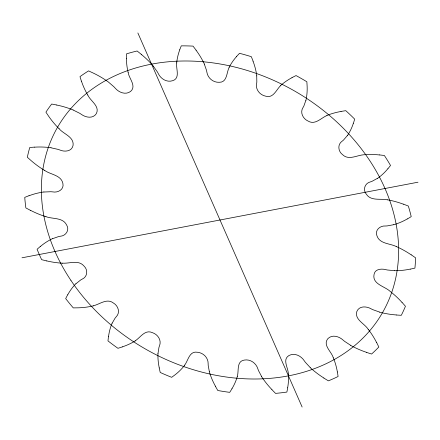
<?xml version="1.0" encoding="UTF-8"?>
<svg xmlns="http://www.w3.org/2000/svg" width="440" height="440" viewBox="0 0 440 440"><rect width="100%" height="100%" fill="white"/><g stroke="black" fill="none" stroke-linecap="round" stroke-linejoin="round"><path stroke-width="0.66" d="M158.021 353.342L158.95 347.452A28.798 22.941 29.4 0 1 159.462 345.934C161.81 340.334 157.867 334.384 152.411 332.657C144.991 329.18 140.432 337.535 135.185 340.857M176.737 62.937C175.753 68.613 180.598 78.386 172.552 80.734C166.678 82.599 160.727 78.799 158.235 73.524A28.798 22.941 29.4 0 0 157.355 71.891L153.323 66.209M108.466 336.556L107.976 340.895A204.875 163.191 29.4 0 0 117.948 348.304L122.397 346.902M287.711 387.816L286.875 392.062A204.875 163.191 29.4 0 1 275.555 393.382L271.898 389.659M374.006 274.648C372.229 284.163 384.736 286.314 390 291.242A79.151 63.047 29.4 0 1 401.995 302.39M305.855 100.425L303.897 105.952A28.798 22.941 29.4 0 1 303.122 107.344C299.728 112.365 302.896 118.762 308.033 121.033C315.057 125.384 321.03 117.959 326.97 115.495M374.121 274.192C375.04 268.994 381.458 268.532 385.611 269.61A28.798 22.941 29.4 0 0 387.525 270.017L394.482 270.655M237.243 376.563C239.113 371.173 236.187 361.24 244.282 360.074C250.365 358.958 256.152 363.16 257.889 368.907A28.798 22.941 29.4 0 0 258.506 370.596L261.641 376.591M353.436 123.239L354.679 119.136A204.875 163.191 29.4 0 0 345.791 110.677L341.022 111.425M179.702 49.813L181.274 45.854A204.875 163.191 29.4 0 1 193.023 46.117L196.108 50.182M112.189 323.136L115.126 318.093A28.798 22.941 29.4 0 1 116.155 316.866C120.45 312.648 118.316 305.839 113.487 303.061C106.915 297.908 99.748 304.32 93.264 305.822M229.157 67.436C226.441 72.496 227.337 82.5 219.181 82.302C213.103 82.599 207.669 77.979 206.833 71.989A28.798 22.941 29.4 0 0 206.492 70.29L204.325 64.114M67.639 294.811L65.675 298.579A204.875 163.191 29.4 0 0 73.282 307.895L78.265 307.824A79.151 63.047 29.4 0 0 93.286 305.872M231.99 388.757L229.713 392.343A204.875 163.191 29.4 0 1 217.795 390.5L215.347 386.183M347.358 135.608L343.508 140.052A28.798 22.941 29.4 0 1 342.254 141.091C337.266 144.353 338.091 151.415 342.611 154.698C348.661 160.6 356.818 155.26 363.671 154.781A79.151 63.047 29.4 0 1 379.291 154.935M184.646 365.161C188.227 360.536 189.321 350.818 197.34 352.242C203.291 352.699 208.323 357.736 208.148 363.809A28.798 22.941 29.4 0 0 208.208 365.486L209.358 371.707M387.882 168.812L390.522 165.462A204.875 163.191 29.4 0 0 384.368 155.49L379.286 154.891M236.588 56.447L239.52 53.312A204.875 163.191 29.4 0 1 251.339 56.688L253.094 61.166M75.939 283.762L80.614 280.022A28.798 22.941 29.4 0 1 82.071 279.191C87.483 276.964 88.231 269.913 84.029 266.09C78.595 259.485 69.625 263.725 62.601 263.159M280.764 85.487C276.32 89.535 273.394 98.675 265.634 96.168C259.903 95.04 255.349 89.551 256.603 83.606A28.798 22.941 29.4 0 0 256.834 81.989L256.724 75.867M40.348 246.422L37.087 249.277A204.875 163.191 29.4 0 0 41.652 259.677L46.728 260.942M377.542 178.294L372.147 181.253A28.798 22.941 29.4 0 1 370.524 181.847C364.903 183.073 362.555 189.734 366.295 194.161C371.002 201.399 380.606 198.27 387.607 199.87M407.407 218.933L411.219 216.634A204.875 163.191 29.4 0 0 408.342 206.041L403.392 204.138M292.006 77.611L296.032 75.576A204.875 163.191 29.4 0 1 306.867 81.769L307.137 86.262A78.38 62.431 29.4 0 1 305.921 100.447M52.492 238.722L58.487 236.61A28.798 22.941 29.4 0 1 60.247 236.258C65.819 235.939 69.834 230.065 66.649 225.016C62.799 217.228 52.718 219.23 45.925 216.656M29.018 195.685L24.75 197.379A204.875 163.191 29.4 0 0 25.872 207.933L30.58 210.424M393.734 224.686L387.266 225.896A28.798 22.941 29.4 0 1 385.418 225.995C379.984 225.539 374.611 230.307 376.981 235.917C379.836 244.145 390.247 243.271 396.655 246.741M410.284 269.154L414.92 268.109A204.875 163.191 29.4 0 0 415.58 257.824L411.208 254.799M22 257.796L418 182.204M43.923 192.016L50.715 191.73A28.798 22.941 29.4 0 1 52.619 191.879C57.822 192.973 64.29 189.569 62.898 183.502C61.177 174.982 50.567 174.719 44.715 170.456M34.661 147.109L29.766 147.482A204.875 163.191 29.4 0 0 27.335 157.262L31.273 160.76A79.151 63.047 29.4 0 0 44.688 170.495M396.253 315.002L401.302 315.304A204.875 163.191 29.4 0 0 405.444 306.251L402.034 302.363M51.007 147.802L57.981 149.358A28.798 22.941 29.4 0 1 59.857 150.002C64.653 152.163 72.088 151.487 73.106 145.228C74.008 136.708 63.432 134.101 59.081 128.656M56.771 105.006L51.678 104.038A204.875 163.191 29.4 0 0 45.919 112.162L48.73 116.358A79.151 63.047 29.4 0 0 59.043 128.684M379.731 312.131L372.895 309.694A28.798 22.941 29.4 0 1 371.096 308.82C366.487 306.125 359.04 305.679 356.791 311.608C354.464 319.759 364.782 323.604 368.242 329.406M366.559 352.413L371.575 354.035A204.875 163.191 29.4 0 0 378.829 347.012L376.684 342.611M73.101 110L79.646 113.262A28.798 22.941 29.4 0 1 81.329 114.345C85.707 117.579 93 118.982 96.366 113.603C100.111 106.095 90.272 100.98 87.747 94.974M350.79 345.416L344.68 341.402A28.798 22.941 29.4 0 1 343.151 340.137C339.07 336.336 332.03 334.158 327.718 338.817C322.636 345.4 331.727 351.786 333.311 357.858M323.84 378.059L328.383 380.853A204.875 163.191 29.4 0 0 338.096 376.492L337.414 371.965M141.251 54.291L137.104 50.996A204.875 163.191 29.4 0 0 126.467 53.867L126.396 58.306M310.222 367.56L305.388 362.318A28.798 22.941 29.4 0 1 304.266 360.778C301.092 355.883 294.668 352.545 289.069 355.465C281.908 359.519 288.514 368.192 288.316 374.055M137.869 32.973L302.132 407.028M81.406 81.163L79.976 76.648A204.875 163.191 29.4 0 1 88.556 70.889L93.385 73.123A78.38 62.431 29.4 0 1 108.284 81.928L113.779 86.653A28.798 22.941 29.4 0 1 115.121 88.072C118.811 92.428 125.549 95.249 130.609 91.427C136.851 86.014 128.838 78.408 128.161 72.397M159.209 367.939L160.232 372.471A204.875 163.191 29.4 0 0 171.683 377.317L175.203 374.699A79.151 63.047 29.4 0 0 184.696 365.195M407.368 218.884A78.38 62.431 29.4 0 1 393.767 224.741M396.671 246.697A79.151 63.047 29.4 0 1 411.18 254.832M410.256 269.099A78.38 62.431 29.4 0 1 394.499 270.721M396.242 314.947A78.38 62.431 29.4 0 1 379.726 312.186M368.291 329.384A79.151 63.047 29.4 0 1 376.635 342.623M366.57 352.358A78.38 62.431 29.4 0 1 350.763 345.466M333.366 357.847A79.151 63.047 29.4 0 1 337.359 371.959M323.873 378.01A78.38 62.431 29.4 0 1 310.178 367.598M288.37 374.061A79.151 63.047 29.4 0 1 287.656 387.8M271.947 389.625A78.38 62.431 29.4 0 1 261.58 376.613M237.303 376.585A79.151 63.047 29.4 0 1 231.941 388.724M215.402 386.166A78.38 62.431 29.4 0 1 209.292 371.712M159.269 367.939A78.38 62.431 29.4 0 1 157.949 353.331M135.223 340.907A79.151 63.047 29.4 0 1 122.37 346.852M108.532 336.573A78.38 62.431 29.4 0 1 112.123 323.103M67.7 294.844A78.38 62.431 29.4 0 1 75.884 283.718M62.607 263.208A79.151 63.047 29.4 0 1 46.728 260.898M40.398 246.466A78.38 62.431 29.4 0 1 52.448 238.667M45.914 216.706A79.151 63.047 29.4 0 1 30.602 210.386M29.056 195.74A78.38 62.431 29.4 0 1 43.901 191.956M34.678 147.163A78.38 62.431 29.4 0 1 51.002 147.741M56.771 105.061A78.38 62.431 29.4 0 1 73.117 109.945M87.692 94.991A79.151 63.047 29.4 0 1 81.455 81.158M128.106 72.397A79.151 63.047 29.4 0 1 126.451 58.311M141.213 54.329A78.38 62.431 29.4 0 1 153.379 66.176M176.677 62.926A79.151 63.047 29.4 0 1 179.751 49.836M196.059 50.21A78.38 62.431 29.4 0 1 204.391 64.097M229.103 67.408A79.151 63.047 29.4 0 1 236.638 56.48M253.033 61.177A78.38 62.431 29.4 0 1 256.79 75.867M280.72 85.448A79.151 63.047 29.4 0 1 292.039 77.654M326.937 115.445A79.151 63.047 29.4 0 1 341.039 111.474M353.375 123.211A78.38 62.431 29.4 0 1 347.418 135.647M387.827 168.773A78.38 62.431 29.4 0 1 377.591 178.343M387.613 199.815A79.151 63.047 29.4 0 1 403.381 204.182M70.934 280.423A187.061 149.001 29.4 0 0 379.775 317.163A187.061 149.001 29.4 0 0 209.292 62.414A187.061 149.001 29.4 0 0 70.934 280.423"/></g></svg>
